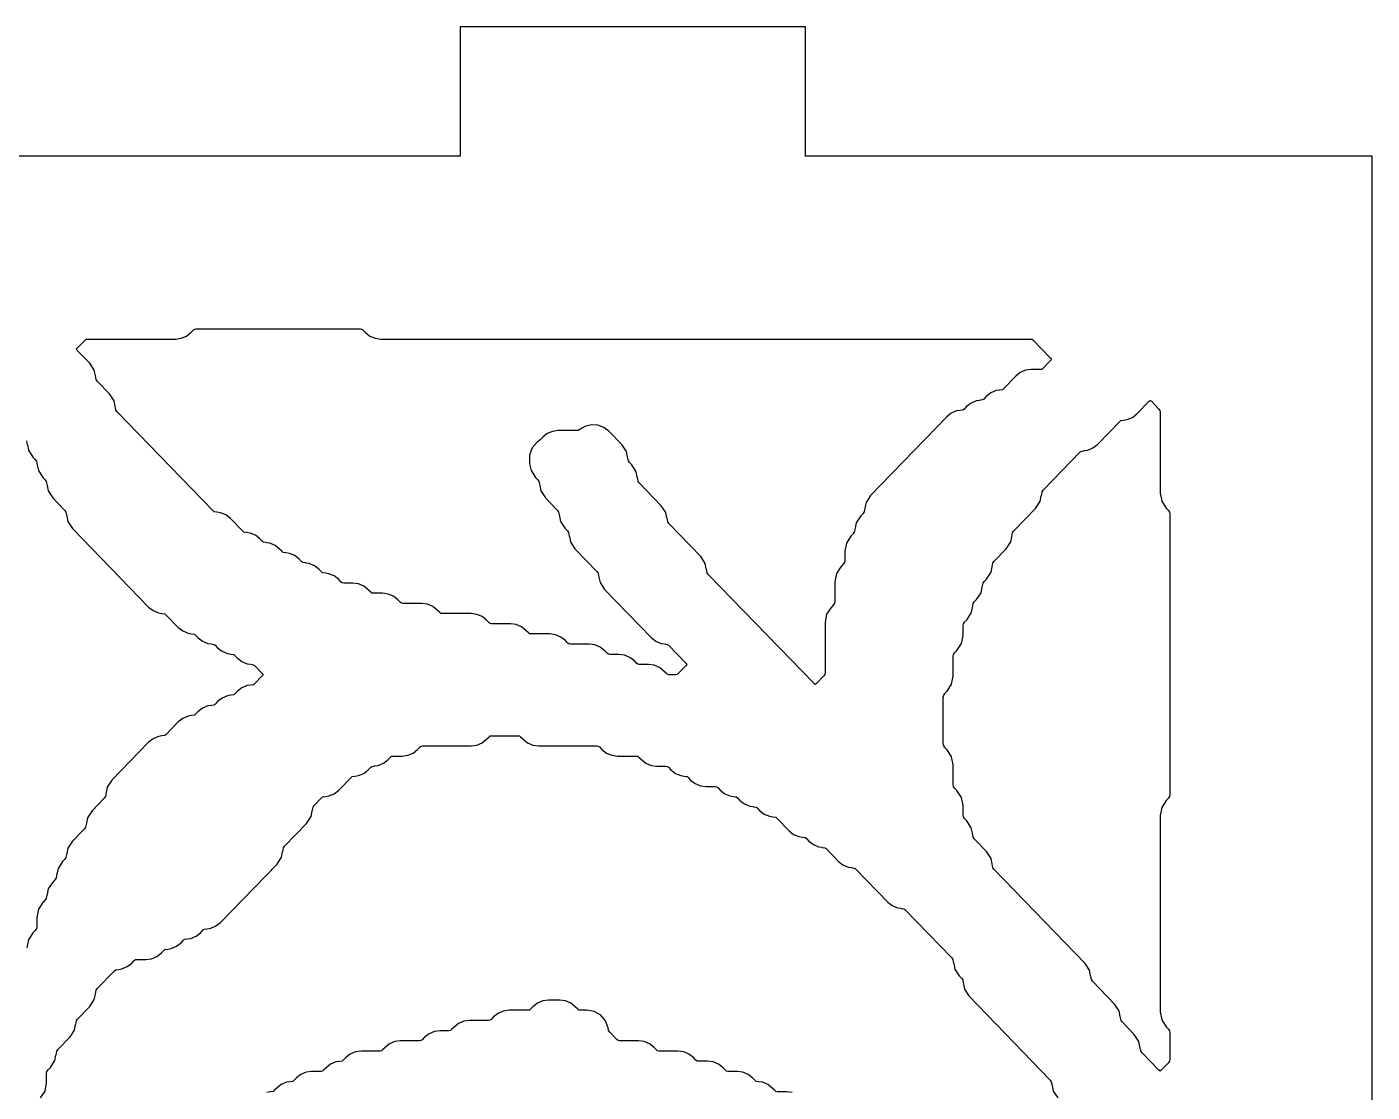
# Model space of a CAD drawing. Header units: millimetres. Extents: x 10 to 410, y 18 to 283.
# Drawn here: x 42.09 to 73.27, y 122.31 to 147 of the extents above; entities that cross this region are included whole.
import ezdxf

# ---------------------------------------------------------------- set-up
doc = ezdxf.new("R2010")
doc.units = ezdxf.units.MM
doc.layers.add('CUT', color=1, linetype='Continuous')

msp = doc.modelspace()

# ---------------------------------------------------------------- linework, layer by layer
at = {"layer": 'CUT'}
for points in [[(23.134, 24), (23.134, 21), (31.134, 21), (31.134, 24), (52.134, 24), (52.134, 21), (60.134, 21), (60.134, 24), (73.2679, 24), (73.2679, 144), (60.134, 144), (60.134, 147), (52.134, 147), (52.134, 144), (31.134, 144), (31.134, 147), (23.134, 147), (23.134, 144), (10, 144), (10, 24)], [(50.1639, 139.7819), (50.2958, 139.7642), (65.3521, 139.7642), (65.3837, 139.76), (65.4088, 139.7402), (65.8154, 139.3203), (65.835, 139.2926), (65.8154, 139.2649), (65.6371, 139.0809), (65.6121, 139.0611), (65.5804, 139.0568), (65.3689, 139.0568), (65.2369, 139.0391), (65.1143, 138.9872), (65.0098, 138.9047), (64.7236, 138.6093), (64.6985, 138.5895), (64.6338, 138.5808), (64.6341, 138.5786), (64.5518, 138.5675), (64.4292, 138.5156), (64.3246, 138.4331), (64.2669, 138.3735), (64.2418, 138.3537), (64.177, 138.345), (64.1773, 138.3428), (64.095, 138.3317), (63.9724, 138.2798), (63.8679, 138.1973), (63.8101, 138.1377), (63.785, 138.1179), (63.7202, 138.1092), (63.7205, 138.107), (63.6383, 138.096), (63.5157, 138.044), (63.4111, 137.9615), (61.6439, 136.137), (61.5396, 135.9768), (61.515, 135.8508), (61.5123, 135.8514), (61.4943, 135.7593), (61.4695, 135.7211), (61.4155, 135.6654), (61.3112, 135.5052), (61.2867, 135.3793), (61.2839, 135.3798), (61.2659, 135.2877), (61.2411, 135.2496), (61.1871, 135.1938), (61.0828, 135.0336), (61.0463, 134.846), (61.0463, 134.6251), (61.0376, 134.5804), (61.0127, 134.5422), (60.9587, 134.4865), (60.8544, 134.3263), (60.8179, 134.1386), (60.8179, 133.6819), (60.8092, 133.6372), (60.7843, 133.599), (60.7304, 133.5433), (60.6261, 133.3831), (60.5895, 133.1954), (60.5895, 132.0314), (60.5808, 131.9867), (60.5559, 131.9485), (60.3891, 131.7762), (60.3611, 131.7554), (60.3332, 131.7762), (57.8825, 134.3064), (57.8577, 134.3446), (57.8397, 134.4366), (57.8369, 134.4361), (57.8124, 134.562), (57.7081, 134.7223), (56.969, 135.4854), (56.9441, 135.5235), (56.9262, 135.6156), (56.9234, 135.615), (56.8989, 135.741), (56.7946, 135.9012), (56.2839, 136.4285), (56.259, 136.4667), (56.2411, 136.5587), (56.2383, 136.5582), (56.2137, 136.6841), (56.1094, 136.8444), (56.0555, 136.9001), (56.0306, 136.9383), (56.0127, 137.0303), (56.0099, 137.0298), (55.9854, 137.1557), (55.8811, 137.3159), (55.5795, 137.6273), (55.4634, 137.7164), (55.3264, 137.768), (55.1803, 137.7778), (55.0377, 137.7449), (54.9107, 137.672), (54.8782, 137.6464), (54.8466, 137.6421), (54.4067, 137.6421), (54.2747, 137.6244), (54.1521, 137.5724), (54.0475, 137.49), (53.9898, 137.4303), (53.9193, 137.3747), (53.7995, 137.2383), (53.7363, 137.0681), (53.7381, 136.8865), (53.7473, 136.8391), (53.7501, 136.8397), (53.7747, 136.7137), (53.879, 136.5535), (53.9329, 136.4978), (53.9578, 136.4596), (53.9757, 136.3676), (53.9785, 136.3681), (54.003, 136.2422), (54.1073, 136.082), (54.3897, 135.7904), (54.4145, 135.7523), (54.4325, 135.6602), (54.4353, 135.6607), (54.4598, 135.5348), (54.5641, 135.3746), (54.6181, 135.3189), (54.6429, 135.2807), (54.6609, 135.1886), (54.6636, 135.1892), (54.6882, 135.0632), (54.7925, 134.903), (55.3032, 134.3757), (55.3281, 134.3375), (55.346, 134.2455), (55.3488, 134.246), (55.3733, 134.1201), (55.4776, 133.9598), (56.5597, 132.8427), (56.6643, 132.7602), (56.7869, 132.7083), (56.8691, 132.6972), (56.8688, 132.695), (56.9336, 132.6863), (56.9587, 132.6665), (57.3654, 132.2466), (57.385, 132.2189), (57.3654, 132.1913), (57.1871, 132.0072), (57.162, 131.9874), (57.1304, 131.9832), (56.9689, 131.9832), (56.9372, 131.9874), (56.9122, 132.0072), (56.8544, 132.0668), (56.7498, 132.1493), (56.6272, 132.2012), (56.4953, 132.2189), (56.2837, 132.2189), (56.2521, 132.2232), (56.227, 132.243), (56.1693, 132.3026), (56.0647, 132.3851), (55.9421, 132.437), (55.8101, 132.4547), (55.5986, 132.4547), (55.567, 132.459), (55.5419, 132.4788), (55.4841, 132.5384), (55.3796, 132.6209), (55.257, 132.6728), (55.125, 132.6905), (54.6851, 132.6905), (54.6534, 132.6948), (54.6284, 132.7145), (54.5706, 132.7742), (54.466, 132.8566), (54.3434, 132.9086), (54.2115, 132.9263), (53.7716, 132.9263), (53.7399, 132.9306), (53.7148, 132.9503), (53.6571, 133.01), (53.5525, 133.0924), (53.4299, 133.1444), (53.2979, 133.1621), (52.858, 133.1621), (52.8264, 133.1664), (52.8013, 133.1861), (52.7436, 133.2458), (52.639, 133.3282), (52.5164, 133.3802), (52.3844, 133.3979), (51.7161, 133.3979), (51.6845, 133.4021), (51.6594, 133.4219), (51.6017, 133.4815), (51.4971, 133.564), (51.3745, 133.616), (51.2425, 133.6337), (50.8026, 133.6337), (50.771, 133.6379), (50.7459, 133.6577), (50.6881, 133.7173), (50.5836, 133.7998), (50.461, 133.8517), (50.329, 133.8695), (50.1175, 133.8695), (50.0858, 133.8737), (50.0608, 133.8935), (50.003, 133.9531), (49.8984, 134.0356), (49.7758, 134.0875), (49.6439, 134.1053), (49.4323, 134.1053), (49.4007, 134.1095), (49.3756, 134.1293), (49.3179, 134.1889), (49.2133, 134.2714), (49.0907, 134.3233), (49.0084, 134.3344), (49.0087, 134.3366), (48.9439, 134.3453), (48.9189, 134.3651), (48.8611, 134.4247), (48.7565, 134.5072), (48.6339, 134.5591), (48.5517, 134.5702), (48.552, 134.5724), (48.4872, 134.5811), (48.4621, 134.6009), (48.4043, 134.6605), (48.2998, 134.743), (48.1772, 134.7949), (48.0949, 134.806), (48.0952, 134.8082), (48.0304, 134.8169), (48.0053, 134.8367), (47.9476, 134.8963), (47.843, 134.9787), (47.7204, 135.0307), (47.6381, 135.0417), (47.6384, 135.044), (47.5737, 135.0527), (47.5486, 135.0724), (47.4908, 135.1321), (47.3863, 135.2145), (47.2637, 135.2665), (47.1814, 135.2775), (47.1817, 135.2798), (47.1169, 135.2885), (47.0918, 135.3082), (46.8057, 135.6037), (46.7011, 135.6861), (46.5785, 135.7381), (46.4962, 135.7491), (46.4965, 135.7513), (46.4318, 135.76), (46.4067, 135.7798), (44.1797, 138.079), (44.1549, 138.1172), (44.1369, 138.2093), (44.1341, 138.2087), (44.1096, 138.3347), (44.0053, 138.4949), (43.723, 138.7864), (43.6981, 138.8246), (43.6802, 138.9166), (43.6774, 138.9161), (43.6528, 139.042), (43.5485, 139.2023), (43.2595, 139.5007), (43.2399, 139.5284), (43.2595, 139.5561), (43.4377, 139.7402), (43.4628, 139.76), (43.4945, 139.7642), (45.533, 139.7642), (45.665, 139.7819), (45.7876, 139.8339), (45.8922, 139.9163), (45.9499, 139.976), (45.975, 139.9957), (46.0066, 140), (49.8222, 140), (49.8539, 139.9957), (49.8789, 139.976), (49.9367, 139.9163), (50.0412, 139.8339)], [(63.3301, 130.3809), (63.3301, 131.4633), (63.3388, 131.5081), (63.3636, 131.5462), (63.4176, 131.602), (63.5219, 131.7622), (63.5585, 131.9498), (63.5585, 132.4065), (63.5672, 132.4512), (63.592, 132.4894), (63.646, 132.5451), (63.7503, 132.7053), (63.7868, 132.893), (63.7868, 133.1139), (63.7955, 133.1586), (63.8204, 133.1968), (63.8744, 133.2525), (63.9787, 133.4127), (64.0032, 133.5386), (64.006, 133.5381), (64.0239, 133.6302), (64.0488, 133.6683), (64.1027, 133.7241), (64.207, 133.8843), (64.2316, 134.0102), (64.2344, 134.0097), (64.2523, 134.1017), (64.2772, 134.1399), (64.3311, 134.1956), (64.4354, 134.3559), (64.46, 134.4818), (64.4627, 134.4813), (64.4807, 134.5733), (64.5055, 134.6115), (64.7879, 134.903), (64.8922, 135.0632), (64.9167, 135.1892), (64.9195, 135.1886), (64.9374, 135.2807), (64.9623, 135.3189), (65.473, 135.8462), (65.5773, 136.0064), (65.6019, 136.1323), (65.6046, 136.1318), (65.6226, 136.2238), (65.6474, 136.262), (66.5041, 137.1465), (66.5292, 137.1663), (66.594, 137.175), (66.5937, 137.1772), (66.6759, 137.1883), (66.7986, 137.2402), (66.9031, 137.3227), (67.4176, 137.8539), (67.4427, 137.8736), (67.5075, 137.8823), (67.5072, 137.8846), (67.5895, 137.8956), (67.7121, 137.9476), (67.8166, 138.03), (68.0981, 138.3206), (68.126, 138.3415), (68.154, 138.3206), (68.3209, 138.1483), (68.3457, 138.1102), (68.3544, 138.0654), (68.3544, 136.194), (68.391, 136.0064), (68.4953, 135.8462), (68.5492, 135.7904), (68.5741, 135.7523), (68.5828, 135.7076), (68.5828, 129.2019), (68.5741, 129.1572), (68.5492, 129.119), (68.4953, 129.0633), (68.391, 128.9031), (68.3544, 128.7154), (68.3544, 124.1688), (68.391, 123.9811), (68.4953, 123.8209), (68.5492, 123.7652), (68.5741, 123.727), (68.5828, 123.6823), (68.5828, 123.0714), (68.5741, 123.0267), (68.5492, 122.9885), (68.3824, 122.8162), (68.3544, 122.7954), (68.3265, 122.8162), (67.9312, 123.2243), (67.9064, 123.2625), (67.8884, 123.3545), (67.8857, 123.354), (67.8611, 123.4799), (67.7568, 123.6402), (67.4745, 123.9317), (67.4496, 123.9698), (67.4317, 124.0619), (67.4289, 124.0614), (67.4044, 124.1873), (67.3001, 124.3475), (66.7893, 124.8748), (66.7645, 124.913), (66.7465, 125.0051), (66.7438, 125.0045), (66.7192, 125.1305), (66.6149, 125.2907), (64.5055, 127.4685), (64.4807, 127.5067), (64.4627, 127.5987), (64.46, 127.5982), (64.4354, 127.7241), (64.3311, 127.8844), (64.0488, 128.1759), (64.0239, 128.2141), (64.006, 128.3061), (64.0032, 128.3056), (63.9787, 128.4315), (63.8744, 128.5917), (63.8204, 128.6475), (63.7955, 128.6856), (63.7868, 128.7303), (63.7868, 128.9512), (63.7503, 129.1389), (63.646, 129.2991), (63.592, 129.3548), (63.5672, 129.393), (63.5585, 129.4377), (63.5585, 129.8944), (63.5219, 130.082), (63.4176, 130.2423), (63.3636, 130.298), (63.3388, 130.3362)]]:
    msp.add_lwpolyline(points, close=True, dxfattribs=at)
for points in [[(42.082, 137.4028), (42.1, 137.3107), (42.1028, 137.3113), (42.1273, 137.1853), (42.2316, 137.0251), (42.2856, 136.9694), (42.3104, 136.9312), (42.3283, 136.8391), (42.3311, 136.8397), (42.3557, 136.7137), (42.46, 136.5535), (42.5139, 136.4978), (42.5388, 136.4596), (42.5567, 136.3676), (42.5595, 136.3681), (42.584, 136.2422), (42.6883, 136.082), (42.9707, 135.7904), (42.9955, 135.7523), (43.0135, 135.6602), (43.0163, 135.6607), (43.0408, 135.5348), (43.1451, 135.3746), (44.9123, 133.55), (45.0169, 133.4676), (45.1395, 133.4156), (45.2218, 133.4046), (45.2215, 133.4023), (45.2863, 133.3936), (45.3113, 133.3739), (45.5975, 133.0785), (45.702, 132.996), (45.8246, 132.944), (45.9069, 132.933), (45.9066, 132.9308), (45.9714, 132.9221), (45.9965, 132.9023), (46.0542, 132.8427), (46.1588, 132.7602), (46.2814, 132.7083), (46.3637, 132.6972), (46.3634, 132.695), (46.4282, 132.6863), (46.4532, 132.6665), (46.511, 132.6069), (46.6155, 132.5244), (46.7382, 132.4725), (46.8204, 132.4614), (46.8201, 132.4592), (46.8849, 132.4505), (46.91, 132.4307), (46.9677, 132.3711), (47.0723, 132.2886), (47.1949, 132.2367), (47.2772, 132.2256), (47.2769, 132.2234), (47.3417, 132.2147), (47.3667, 132.1949), (47.545, 132.0108), (47.5646, 131.9832), (47.545, 131.9555), (47.3667, 131.7714), (47.3417, 131.7516), (47.2769, 131.7429), (47.2772, 131.7407), (47.1949, 131.7296), (47.0723, 131.6777), (46.9677, 131.5952), (46.91, 131.5356), (46.8849, 131.5158), (46.8201, 131.5071), (46.8204, 131.5049), (46.7382, 131.4938), (46.6155, 131.4419), (46.511, 131.3594), (46.4532, 131.2998), (46.4282, 131.28), (46.3634, 131.2713), (46.3637, 131.2691), (46.2814, 131.2581), (46.1588, 131.2061), (46.0542, 131.1237), (45.9965, 131.064), (45.9714, 131.0443), (45.9066, 131.0355), (45.9069, 131.0333), (45.8246, 131.0223), (45.702, 130.9703), (45.5975, 130.8879), (45.3113, 130.5924), (45.2863, 130.5727), (45.2215, 130.564), (45.2218, 130.5617), (45.1395, 130.5507), (45.0169, 130.4987), (44.9123, 130.4163), (44.0586, 129.5349), (43.9543, 129.3747), (43.9298, 129.2487), (43.927, 129.2493), (43.9091, 129.1572), (43.8842, 129.119), (43.6019, 128.8275), (43.4976, 128.6673), (43.473, 128.5414), (43.4702, 128.5419), (43.4523, 128.4498), (43.4275, 128.4117), (43.1451, 128.1202), (43.0408, 127.9599), (43.0163, 127.834), (43.0135, 127.8345), (42.9955, 127.7425), (42.9707, 127.7043), (42.9167, 127.6486), (42.8124, 127.4884), (42.7879, 127.3624), (42.7851, 127.363), (42.7672, 127.2709), (42.7423, 127.2327), (42.6883, 127.177), (42.584, 127.0168), (42.5595, 126.8908), (42.5567, 126.8914), (42.5388, 126.7993), (42.5139, 126.7611), (42.46, 126.7054), (42.3557, 126.5452), (42.3191, 126.3576), (42.3191, 126.1367), (42.3104, 126.0919), (42.2856, 126.0538), (42.2316, 125.998), (42.1273, 125.8378), (42.0907, 125.6502)], [(42.4066, 122.1704), (42.5109, 122.3306), (42.5475, 122.5182), (42.5475, 122.7391), (42.5562, 122.7838), (42.5811, 122.822), (42.635, 122.8777), (42.7393, 123.038), (42.7639, 123.1639), (42.7667, 123.1634), (42.7846, 123.2554), (42.8094, 123.2936), (43.0918, 123.5851), (43.1961, 123.7453), (43.2206, 123.8713), (43.2234, 123.8707), (43.2413, 123.9628), (43.2662, 124.001), (43.5485, 124.2925), (43.6528, 124.4527), (43.6774, 124.5786), (43.6802, 124.5781), (43.6981, 124.6702), (43.723, 124.7083), (44.1229, 125.1212), (44.148, 125.141), (44.2127, 125.1497), (44.2124, 125.1519), (44.2947, 125.163), (44.4173, 125.2149), (44.5219, 125.2974), (44.5796, 125.357), (44.6047, 125.3768), (44.6364, 125.3811), (44.8479, 125.3811), (44.9799, 125.3988), (45.1025, 125.4507), (45.207, 125.5332), (45.2648, 125.5928), (45.2899, 125.6126), (45.3546, 125.6213), (45.3543, 125.6235), (45.4366, 125.6346), (45.5592, 125.6865), (45.6638, 125.769), (45.7215, 125.8286), (45.7466, 125.8484), (45.8114, 125.8571), (45.8111, 125.8593), (45.8934, 125.8704), (46.016, 125.9223), (46.1205, 126.0048), (46.1783, 126.0644), (46.2034, 126.0842), (46.2682, 126.0929), (46.2679, 126.0951), (46.3501, 126.1062), (46.4727, 126.1581), (46.5773, 126.2406), (47.8878, 127.5935), (47.9921, 127.7537), (48.0166, 127.8797), (48.0194, 127.8791), (48.0373, 127.9712), (48.0622, 128.0094), (48.5729, 128.5367), (48.6772, 128.6969), (48.7017, 128.8229), (48.7045, 128.8223), (48.7225, 128.9144), (48.7473, 128.9525), (48.9189, 129.1297), (48.9439, 129.1494), (49.0087, 129.1581), (49.0084, 129.1604), (49.0907, 129.1714), (49.2133, 129.2234), (49.3179, 129.3058), (49.604, 129.6012), (49.6291, 129.621), (49.6939, 129.6297), (49.6936, 129.6319), (49.7758, 129.643), (49.8984, 129.6949), (50.003, 129.7774), (50.0608, 129.837), (50.0858, 129.8568), (50.1506, 129.8655), (50.1503, 129.8677), (50.2326, 129.8788), (50.3552, 129.9307), (50.4598, 130.0132), (50.5175, 130.0728), (50.5426, 130.0926), (50.5742, 130.0968), (50.7858, 130.0968), (50.9177, 130.1146), (51.0403, 130.1665), (51.1449, 130.249), (51.2027, 130.3086), (51.2277, 130.3284), (51.2594, 130.3326), (52.3844, 130.3326), (52.5164, 130.3504), (52.639, 130.4023), (52.7436, 130.4848), (52.8013, 130.5444), (52.8264, 130.5642), (52.858, 130.5684), (53.4763, 130.5684), (53.5079, 130.5642), (53.533, 130.5444), (53.5908, 130.4848), (53.6953, 130.4023), (53.8179, 130.3504), (53.9499, 130.3326), (55.3033, 130.3326), (55.335, 130.3284), (55.36, 130.3086), (55.4178, 130.249), (55.5224, 130.1665), (55.645, 130.1146), (55.7769, 130.0968), (56.2169, 130.0968), (56.2485, 130.0926), (56.2736, 130.0728), (56.3313, 130.0132), (56.4359, 129.9307), (56.5585, 129.8788), (56.6905, 129.8611), (56.902, 129.8611), (56.9336, 129.8568), (56.9587, 129.837), (57.0165, 129.7774), (57.121, 129.6949), (57.2436, 129.643), (57.3259, 129.6319), (57.3256, 129.6297), (57.3904, 129.621), (57.4155, 129.6012), (57.4732, 129.5416), (57.5778, 129.4591), (57.7004, 129.4072), (57.8324, 129.3895), (58.0439, 129.3895), (58.0755, 129.3852), (58.1006, 129.3655), (58.1584, 129.3058), (58.2629, 129.2234), (58.3855, 129.1714), (58.4678, 129.1604), (58.4675, 129.1581), (58.5323, 129.1494), (58.5574, 129.1297), (58.6151, 129.07), (58.7197, 128.9876), (58.8423, 128.9356), (58.9246, 128.9246), (58.9243, 128.9223), (58.9891, 128.9136), (59.0141, 128.8939), (59.0719, 128.8342), (59.1764, 128.7518), (59.2991, 128.6998), (59.3813, 128.6888), (59.381, 128.6866), (59.4458, 128.6779), (59.4709, 128.6581), (59.757, 128.3627), (59.8616, 128.2802), (59.9842, 128.2283), (60.0665, 128.2172), (60.0662, 128.215), (60.131, 128.2063), (60.156, 128.1865), (60.2138, 128.1269), (60.3183, 128.0444), (60.441, 127.9925), (60.5232, 127.9814), (60.5229, 127.9792), (60.5877, 127.9705), (60.6128, 127.9507), (60.8989, 127.6553), (61.0035, 127.5728), (61.1261, 127.5209), (61.2084, 127.5098), (61.2081, 127.5076), (61.2729, 127.4989), (61.2979, 127.4791), (62.0408, 126.7121), (62.1454, 126.6297), (62.268, 126.5777), (62.3503, 126.5667), (62.35, 126.5645), (62.4147, 126.5557), (62.4398, 126.536), (63.5249, 125.4157), (63.5497, 125.3775), (63.5677, 125.2855), (63.5705, 125.286), (63.595, 125.1601), (63.6993, 124.9998), (63.76, 124.9372), (63.7809, 124.9076), (63.7809, 124.8822), (63.8175, 124.6946), (63.9218, 124.5344), (65.8087, 122.5862), (65.8335, 122.5481), (65.8515, 122.456), (65.8543, 122.4565), (65.8788, 122.3306), (65.9831, 122.1704)], [(59.8246, 122.2981), (59.6926, 122.3158), (59.4811, 122.3158), (59.4494, 122.32), (59.4243, 122.3398), (59.3666, 122.3994), (59.262, 122.4819), (59.1394, 122.5338), (59.0571, 122.5449), (59.0574, 122.5471), (58.9927, 122.5558), (58.9676, 122.5756), (58.9098, 122.6352), (58.8053, 122.7177), (58.6827, 122.7696), (58.5507, 122.7874), (58.3392, 122.7874), (58.3075, 122.7916), (58.2824, 122.8114), (58.2247, 122.871), (58.1201, 122.9535), (57.9975, 123.0054), (57.8655, 123.0232), (57.654, 123.0232), (57.6224, 123.0274), (57.5973, 123.0472), (57.5395, 123.1068), (57.435, 123.1893), (57.3124, 123.2412), (57.1804, 123.2589), (56.7405, 123.2589), (56.7089, 123.2632), (56.6838, 123.283), (56.626, 123.3426), (56.5215, 123.4251), (56.3989, 123.477), (56.2669, 123.4947), (55.827, 123.4947), (55.7953, 123.499), (55.7703, 123.5188), (55.5987, 123.6959), (55.5739, 123.7341), (55.5615, 123.7977), (55.5003, 123.9579), (55.3887, 124.088), (55.2396, 124.1727), (55.0707, 124.2021), (54.9135, 124.2021), (54.8818, 124.2064), (54.8567, 124.2261), (54.799, 124.2858), (54.6944, 124.3682), (54.5718, 124.4202), (54.4398, 124.4379), (54.1783, 124.4379), (54.0463, 124.4202), (53.9237, 124.3682), (53.8191, 124.2858), (53.7614, 124.2261), (53.7363, 124.2064), (53.7047, 124.2021), (53.2648, 124.2021), (53.1328, 124.1844), (53.0102, 124.1324), (52.9056, 124.05), (52.8479, 123.9903), (52.8228, 123.9706), (52.7912, 123.9663), (52.3512, 123.9663), (52.2193, 123.9486), (52.0967, 123.8966), (51.9921, 123.8142), (51.9343, 123.7545), (51.9093, 123.7348), (51.8776, 123.7305), (51.6661, 123.7305), (51.5341, 123.7128), (51.4115, 123.6609), (51.307, 123.5784), (51.2492, 123.5188), (51.2241, 123.499), (51.1925, 123.4947), (50.7526, 123.4947), (50.6206, 123.477), (50.498, 123.4251), (50.3934, 123.3426), (50.3357, 123.283), (50.3106, 123.2632), (50.279, 123.2589), (49.8391, 123.2589), (49.7071, 123.2412), (49.5845, 123.1893), (49.4799, 123.1068), (49.4222, 123.0472), (49.3971, 123.0274), (49.3323, 123.0187), (49.3326, 123.0165), (49.2503, 123.0054), (49.1277, 122.9535), (49.0232, 122.871), (48.9654, 122.8114), (48.9403, 122.7916), (48.9087, 122.7874), (48.6972, 122.7874), (48.5652, 122.7696), (48.4426, 122.7177), (48.338, 122.6352), (48.2803, 122.5756), (48.2552, 122.5558), (48.1904, 122.5471), (48.1907, 122.5449), (48.1084, 122.5338), (47.9858, 122.4819), (47.8813, 122.3994), (47.8235, 122.3398), (47.7984, 122.32), (47.7337, 122.3113), (47.734, 122.3091), (47.6517, 122.2981)]]:
    msp.add_lwpolyline(points, dxfattribs=at)

doc.saveas('drawing.dxf')
